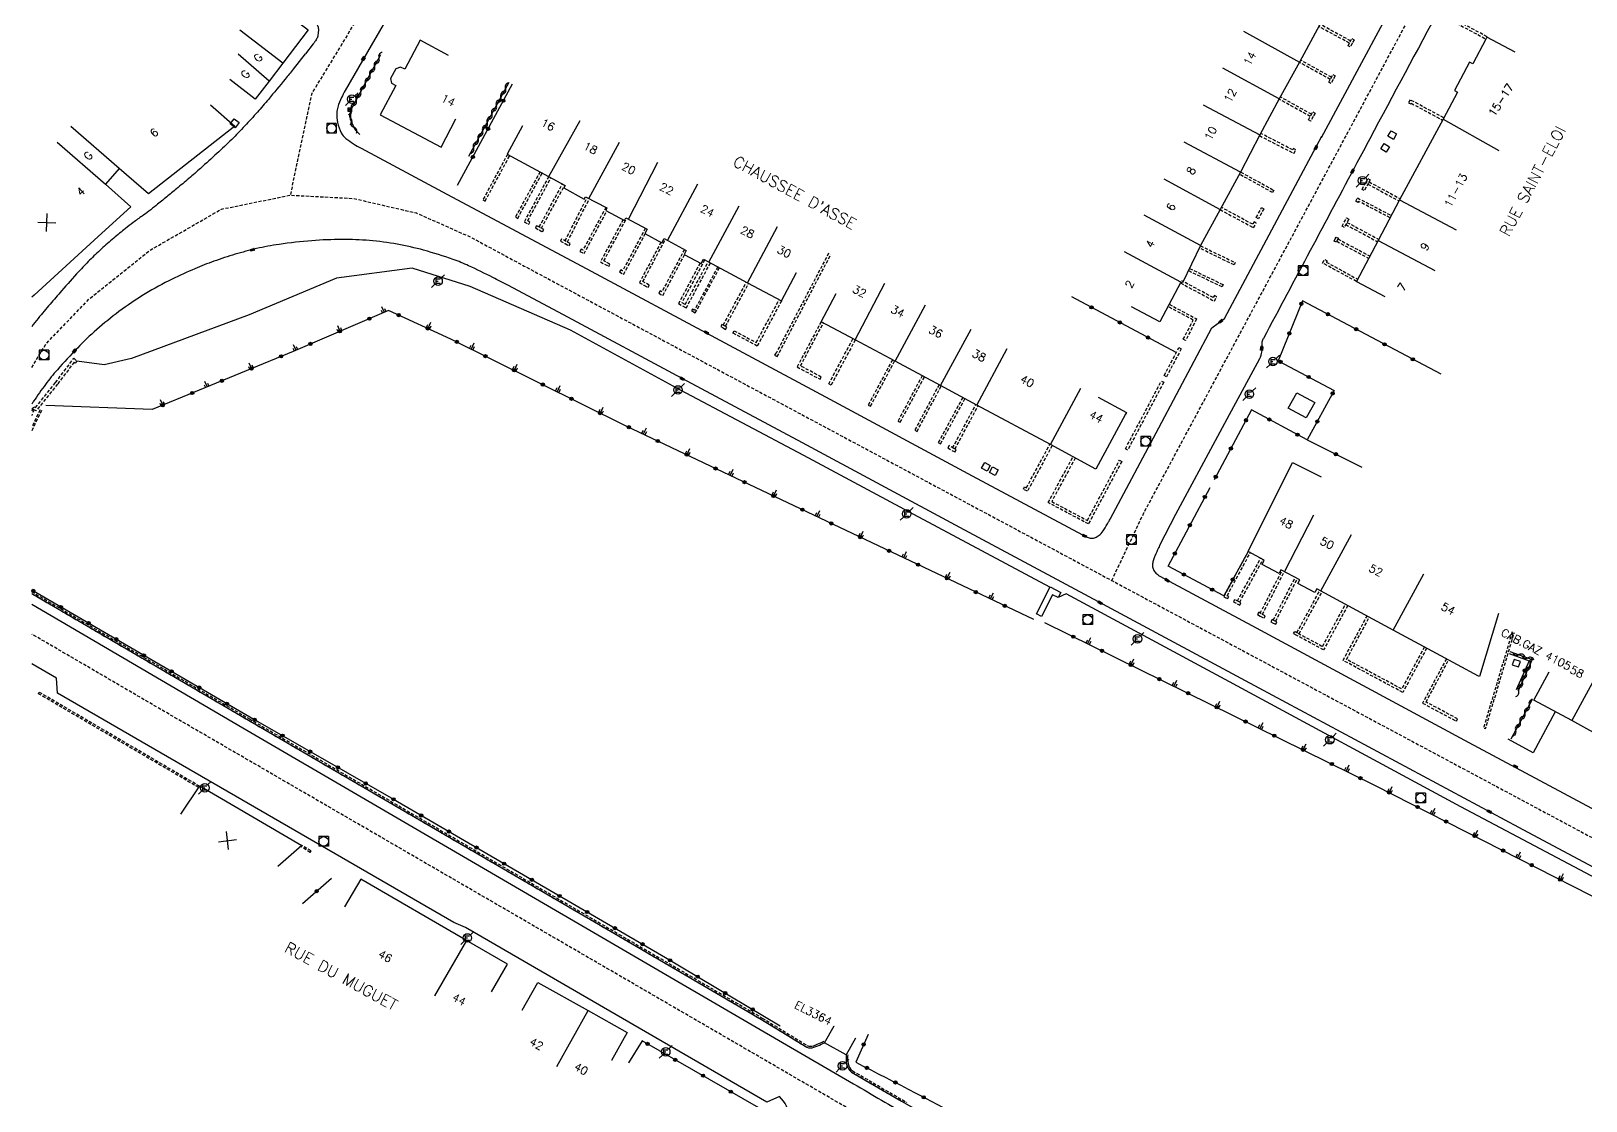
# Model space of a CAD drawing. Header units: millimetres. Extents: x 127000 to 128000, y 154000 to 154800.
# Drawn here: x 126999.9 to 127242.8, y 154162.7 to 154329.7 of the extents above; entities that cross this region are included whole.
import ezdxf
from ezdxf.enums import TextEntityAlignment as Align

# ---------------------------------------------------------------- set-up
doc = ezdxf.new("R2010")
doc.units = ezdxf.units.MM
doc.linetypes.add('DASHED', pattern=[0.75, 0.5, -0.25])
doc.layers.get('0').update_dxf_attribs({"linetype": 'CONTINUOUS'})
for name, color, linetype in [('W0001', 6, 'DASHED'), ('W0008', 7, 'CONTINUOUS'), ('W0100', 7, 'CONTINUOUS'), ('W0112', 1, 'DASHED'), ('W0120', 7, 'CONTINUOUS'), ('W0211', 2, 'CONTINUOUS'), ('W0310', 3, 'CONTINUOUS'), ('W0322', 7, 'CONTINUOUS'), ('W0330', 7, 'CONTINUOUS'), ('W0400', 7, 'CONTINUOUS'), ('W0420', 7, 'CONTINUOUS'), ('W0471', 7, 'CONTINUOUS'), ('W0984', 7, 'CONTINUOUS'), ('W0989', 7, 'CONTINUOUS'), ('W0991', 7, 'CONTINUOUS'), ('W1102', 7, 'CONTINUOUS')]:
    doc.layers.add(name, color=color, linetype=linetype)
doc.styles.get("Standard").update_dxf_attribs({"font": 'romans.shx', "width": 0.85})

# ---------------------------------------------------------------- blocks, each defined once
blk = doc.blocks.new('T471')
for p, q in [((-0.333334, 0.333334), (-0.333334, -0.333334)), ((-0.333334, 0.333334), (0.333334, 0.333334)), ((-0.333334, 0), (0, 0)), ((0.500001, 0.500001), (1.000002, 1.000002)), ((-0.500001, -0.500001), (-1.000002, -1.000002)), ((-0.333334, -0.333334), (0.333334, -0.333334))]:
    blk.add_line(p, q)
blk.add_ellipse((0, 0), major_axis=(0.471405, 0.471405), ratio=1, start_param=5.4977871438, end_param=11.780972451)
blk = doc.blocks.new('T400')
for p, q in [((-0.15, 0.3), (0.15, 0.3)), ((-0.15, -0.25), (-0.15, 0.3)), ((-0.15, 0.15), (0.15, 0.15)), ((-0.15, 0), (0.15, 0)), ((0.15, 0.3), (0.15, -0.25)), ((-0.15, -0.15), (0.15, -0.15)), ((-0.15, -0.25), (-0.15, -0.3)), ((-0.15, -0.3), (0.15, -0.3)), ((0.15, -0.3), (0.15, -0.25))]:
    blk.add_line(p, q)
blk = doc.blocks.new('T420')
for p, q in [((0.75, 0.75), (-0.75, 0.75)), ((-0.75, 0.75), (-0.75, -0.75)), ((0.75, 0.75), (0.75, -0.75)), ((0.75, -0.75), (-0.75, -0.75))]:
    blk.add_line(p, q)
blk.add_ellipse((0, 0), major_axis=(-0.53, 0.53), ratio=1, start_param=3.926991, end_param=10.210176)
blk = doc.blocks.new('t112o')
at = {"color": 0, "linetype": 'Continuous'}
for p, q in [((-0.5, 0.5), (0.5, 0.5)), ((-0.5, -0.5), (-0.5, 0.5)), ((0.5, 0.5), (0.5, -0.5)), ((0.5, -0.5), (-0.5, -0.5))]:
    blk.add_line(p, q, dxfattribs=at)
blk = doc.blocks.new('t211o')
at = {"color": 0, "linetype": 'Continuous'}
for p, q in [((-0.29, 0.5), (-0.29, 0)), ((0, 1), (0, 0)), ((0.29, 0.5), (0.29, 0))]:
    blk.add_line(p, q, dxfattribs=at)
blk = doc.blocks.new('t322o')
at = {"color": 0, "linetype": 'Continuous'}
for radius in [0.25, 0.15]:
    blk.add_circle((0, 0), radius, dxfattribs=at)
blk = doc.blocks.new('t330o')
at = {"color": 0, "linetype": 'Continuous'}
for p, q in [((0.25, -0.25), (-0.25, 0.25)), ((-0.25, -0.25), (0.25, 0.25)), ((-0.25, 0.25), (-0.25, -0.25)), ((0.25, 0.25), (-0.25, 0.25)), ((0.25, -0.25), (0.25, 0.25)), ((-0.25, -0.25), (0.25, -0.25)), ((-0.25, -0.25), (-0.25, -0.25))]:
    blk.add_line(p, q, dxfattribs=at)
blk = doc.blocks.new('t310o')
at = {"color": 0, "linetype": 'Continuous'}
for centre, start, end in [((-0.5, 0.38), 216.8699, 323.1304), ((0.5, -0.37), 36.8699, 143.1303)]:
    blk.add_arc(centre, 0.625, start, end, dxfattribs=at)
blk = doc.blocks.new('t991o')
at = {"color": 0, "linetype": 'Continuous'}
for p, q in [((-1, 1), (1, -1)), ((-1, -1), (1, 1))]:
    blk.add_line(p, q, dxfattribs=at)

msp = doc.modelspace()

# ---------------------------------------------------------------- linework, layer by layer
at = {"layer": 'W0001', "flags": 128}
for points in [[(127303.91, 154656.92), (127313, 154618.96), (127315.35, 154611.09), (127316.94, 154603.96), (127318.03, 154597.6), (127317.86, 154592.57), (127317.02, 154586.95), (127315.35, 154581.34), (127313.25, 154577.65), (127309.48, 154572.71), (127304.36, 154567.68), (127296.48, 154560.47), (127241.45, 154510.29), (127054.48, 154336.39), (127050.21, 154330.6), (127043.75, 154319.96), (127040.38, 154304.07)], [(127168.71, 154243.9), (127173.73, 154254.49), (127233.23, 154365.42), (127235.47, 154369.78), (127231.8, 154373.8), (127213.52, 154393.08), (127167.78, 154441.77)], [(127000, 154277.15), (127002.23, 154280.86), (127009.02, 154287.89), (127018.41, 154295.44), (127029.64, 154301.89), (127040.38, 154304.07), (127050.27, 154303.56), (127060.08, 154301.3), (127068.55, 154297.53), (127076.93, 154293.01), (127313.09, 154166.65)], [(127223.32, 154114.16), (127190.25, 154129.54), (127133.62, 154157.95), (127126.95, 154161.82), (127114.99, 154168.76), (127018.44, 154224.79), (127000, 154235.55)]]:
    msp.add_lwpolyline(points, dxfattribs=at)
at = {"layer": 'W0008'}
for points in [[(127201.46, 154313.09), (127216.64, 154341.41)], [(127237.98, 154223.43), (127234.52, 154217.02), (127230.63, 154219.16)]]:
    msp.add_lwpolyline(points, dxfattribs=at)
at = {"layer": 'W0008', "flags": 128}
for points in [[(127220.06, 154333.48, 0.001399), (127209.01, 154312.88, 0.000093), (127207, 154309.12, 0.000096), (127192.39, 154281.7, 0.009809), (127192.25, 154281.43, 0.140615), (127192.14, 154280.78, -0.07423), (127192.09, 154279.55, -0.003113), (127192.01, 154279.11, -0.020304), (127191.99, 154279.05, -0.023525), (127191.89, 154278.74, -0.030414), (127191.78, 154278.52), (127186.67, 154269.1), (127178.64, 154254.24), (127176.17, 154249.37, 0.01264), (127176, 154249, 0.00366), (127175.44, 154247.73, 0.028058), (127175.22, 154247.12, 0.027771), (127175.07, 154246.49, 0.112934), (127175.1, 154245.91, 0.101387), (127175.39, 154245.33, 0.040702), (127175.84, 154244.85, 0.060316), (127176.21, 154244.59), (127190.56, 154236.86), (127224.48, 154218.64), (127240.71, 154209.94), (127268.4, 154195.09)], [(127044.45, 154330.99, -0.056665), (127044.72, 154330.3, -0.081015), (127044.78, 154329.77, -0.02927), (127044.67, 154328.88, -0.085263), (127044.57, 154328.59, -0.014699), (127044.24, 154328.06, -0.021213), (127043.99, 154327.71), (127042.76, 154326.13)], [(127042.73, 154326.13), (127040.83, 154323.72, -0.00525), (127039.6, 154322.2, -0.002501), (127036.97, 154319.03, -0.007009), (127035.25, 154317.03, -0.006356), (127033.28, 154314.88, -0.009744), (127031.24, 154312.78, -0.008971), (127028.94, 154310.59, -0.004289), (127026.37, 154308.26, -0.006184), (127024.55, 154306.68, -0.001806), (127022.61, 154305.06, -0.00233), (127021.09, 154303.81, -0.002736), (127019.46, 154302.48, -0.003876), (127018.29, 154301.57, -0.013744), (127017.25, 154300.81, 0.010214), (127015.84, 154299.79, 0.007868), (127014.64, 154298.86, 0.005075), (127012.81, 154297.36, 0.011437), (127010.89, 154295.67, 0.011438), (127009.05, 154293.91, 0.009559), (127007.36, 154292.15, 0.005779), (127004.67, 154289.15, 0.005119), (127002.87, 154287.07, 0.004832), (127001.01, 154284.82, 0.007309), (127000, 154283.54)], [(127000, 154240.19), (127033, 154220.91), (127113.18, 154174.19), (127128.37, 154165.32, 0.0009), (127137.1, 154160.25, 0.0035), (127144.91, 154155.78, 0.0237), (127167.1, 154144.57, -0.0003), (127173.46, 154141.79), (127192.1, 154133.52), (127195.3, 154139.94, -0.2033), (127197.98, 154142.05, -0.0311), (127198.71, 154142.2, -0.1458), (127203.05, 154141.75), (127228.27, 154129.79, -0.0762), (127230.8, 154128.04, -0.0292), (127232.65, 154126.04), (127232.65, 154126.04)], [(127000, 154097.29), (127014.41, 154079.35, 0.2346), (127017.3, 154078.23, 0.1542), (127019.95, 154079.36), (127058.39, 154110.37), (127113.55, 154154.94), (127116.64, 154157.55, 0.164), (127118.38, 154160.01, 0.1937), (127116.8, 154163.33), (127114.82, 154162.45), (127067.77, 154189.71), (127065.92, 154190.49), (127027.51, 154212.74), (127004.02, 154226.3), (127003.89, 154228.67), (127000, 154230.92, 0.0785)]]:
    msp.add_lwpolyline(points, format="xyb", dxfattribs=at)
at = {"layer": 'W0008'}
for points in [[(127055.65, 154331.9), (127053.04, 154327.46), (127048.96, 154320.41, 0.026861), (127048.4, 154319.31, 0.020955), (127047.81, 154317.83, 0.080421), (127047.65, 154316.91, 0.049927), (127047.78, 154315.41, 0.073241), (127048.34, 154313.79, 0.110894), (127049.07, 154312.93, 0.019157), (127050.28, 154312.08, 0.020913), (127051.45, 154311.39), (127064.18, 154304.6), (127087.37, 154292.21), (127106.83, 154281.81), (127124.01, 154272.59), (127146.9, 154260.26), (127164.11, 154251.04, 0.020659), (127164.55, 154250.83, 0.014494), (127165.18, 154250.57, 0.10975), (127165.7, 154250.5, 0.096123), (127166.28, 154250.67, 0.077159), (127166.88, 154251.1, 0.058913), (127167.47, 154251.84, 0.005314), (127168.21, 154253.05, 0.011887), (127168.52, 154253.6), (127176.05, 154267.74), (127184.34, 154283.34), (127186.31, 154284.83), (127201.53, 154313.3)], [(127249.36, 154196.22), (127232.3, 154205.37), (127191.74, 154227.12), (127164.5, 154241.72), (127144.99, 154252.16), (127120.37, 154265.38), (127101.6, 154275.43), (127083.72, 154285.03), (127074.46, 154289.96, 0.00702), (127072.01, 154291.22, 0.004623), (127068.25, 154293.05, 0.027636), (127065.82, 154294.04, 0.015086), (127061.22, 154295.48, 0.024102), (127057.11, 154296.41, 0.023112), (127052.75, 154296.98, 0.021459), (127048.48, 154297.15, 0.019343), (127043.75, 154296.96, 0.01544), (127038.65, 154296.39, 0.022028), (127035.12, 154295.73, 0.014672), (127031.78, 154294.84, 0.014496), (127028.45, 154293.75, 0.01449), (127025.47, 154292.58, 0.011948), (127021.94, 154290.96, 0.024098), (127017.72, 154288.66, 0.023412), (127013.63, 154285.89, 0.019185), (127010.17, 154283.09, 0.02042), (127007.13, 154280.21, 0.012914), (127004.01, 154276.82, 0.020189), (127002.17, 154274.53, 0.010568), (127000.29, 154271.89, 0.014528), (127000, 154271.42)]]:
    msp.add_lwpolyline(points, format="xyb", dxfattribs=at)
msp.add_lwpolyline([(127160.76, 154242.02), (127160.35, 154241.25), (127159.46, 154241.69), (127157.74, 154238.29), (127156.95, 154238.68), (127159.07, 154242.91)], close=True, dxfattribs=at)
at = {"layer": 'W0100', "flags": 128}
for points in [[(127199.77, 154338.68), (127204.19, 154336.34), (127201.16, 154330.62), (127198.04, 154324.85), (127194.84, 154319.11), (127191.83, 154313.51), (127188.83, 154307.68), (127185.62, 154301.85), (127182.57, 154296.21), (127179.75, 154290.36), (127179.51, 154290.49), (127176.2, 154284.3), (127171.79, 154286.66)], [(127039.2, 154332.92), (127043.17, 154329.89), (127039.21, 154324.69), (127037.08, 154321.89), (127034.9, 154319.08), (127030.95, 154322.14)], [(127065.09, 154325.9), (127060.68, 154328.26), (127058.26, 154323.73), (127057.6, 154324.08), (127056.86, 154323.82), (127056.03, 154322.31), (127056.22, 154321.56), (127056.88, 154321.17), (127054.44, 154316.64), (127063.94, 154311.57), (127066.27, 154315.99)], [(127076.67, 154314.89), (127074.29, 154310.49), (127083.34, 154305.59), (127083.14, 154305.2), (127086.31, 154303.47), (127086.48, 154303.81), (127089.85, 154302.08), (127089.67, 154301.69), (127092.57, 154300.14), (127092.79, 154300.53), (127096.11, 154298.75), (127095.75, 154298.08), (127098.43, 154296.65), (127098.78, 154297.31), (127102.25, 154295.44), (127101.91, 154294.8), (127104.56, 154293.38), (127104.93, 154294.06), (127111.79, 154290.37), (127117.11, 154287.58), (127119.44, 154292)], [(127023.27, 154207.44), (127026.27, 154211.85), (127042.22, 154202.54), (127038.43, 154199.28), (127038.43, 154199.28)], [(127071.81, 154179.67), (127074.32, 154184), (127067.92, 154187.69), (127051.39, 154197.3), (127048.88, 154192.98), (127048.88, 154192.98)], [(127076.62, 154176.81), (127079.06, 154181.17), (127086.92, 154176.77), (127093.02, 154173.35), (127090.58, 154168.98), (127090.58, 154168.98)], [(127128.69, 154172.45), (127127.2, 154169.85), (127123.85, 154171.75), (127125.33, 154174.36), (127125.33, 154174.36)]]:
    msp.add_lwpolyline(points, dxfattribs=at)
at = {"layer": 'W0100'}
for points in [[(127231.71, 154326.39), (127227.3, 154328.74), (127227.14, 154328.44), (127225.08, 154324.59), (127224.6, 154324.84), (127224.6, 154324.84), (127222.22, 154320.42), (127222.69, 154320.15), (127220.45, 154315.96), (127213.64, 154303.36), (127210.33, 154296.99), (127206.93, 154290.59), (127211.34, 154288.24)], [(127027.92, 154318.16), (127031.75, 154314.84), (127018.25, 154304.26), (127013.65, 154308.25), (127011.52, 154305.8), (127015.46, 154302.25), (127010.38, 154297.64), (127000.38, 154288.47), (127000, 154288.13)], [(127166.58, 154272.51), (127170.98, 154270.12), (127170.86, 154269.88), (127166.19, 154261.3), (127159.14, 154265.12), (127147.64, 154271.28), (127141.95, 154274.36), (127134.89, 154278.13), (127128.6, 154281.49), (127123.31, 154284.32), (127125.67, 154288.74)], [(127229.11, 154238.75), (127226.13, 154228.9), (127225.99, 154228.98), (127219.41, 154232.51), (127212.67, 154236.15), (127206.98, 154239.23), (127200.75, 154242.63), (127200.43, 154242.04), (127197.77, 154243.46), (127198.08, 154244.04), (127195.13, 154245.55), (127194.84, 154244.99), (127192.18, 154246.43), (127192.49, 154247.06), (127190, 154248.42), (127196.94, 154262.32), (127201.42, 154260.08)], [(127266.03, 154213.88), (127263.65, 154209.48), (127257.31, 154212.91), (127251.9, 154215.78), (127246.27, 154218.9), (127240.57, 154222.03), (127234.63, 154225.25), (127237.01, 154229.65)]]:
    msp.add_lwpolyline(points, dxfattribs=at)
at = {"layer": 'W0100', "flags": 128}
for points in [[(127199.08, 154269.29), (127196.27, 154270.83), (127197.59, 154273.23), (127200.4, 154271.69)], [(127231.25, 154230.75), (127232.22, 154230.41), (127232.52, 154231.25), (127231.55, 154231.59)]]:
    msp.add_lwpolyline(points, close=True, dxfattribs=at)
at = {"layer": 'W0112'}
for p, q in [((127000.14, 154270.68), (127000, 154270.34)), ((127000.37, 154270.59), (127000, 154269.68)), ((127001.3, 154270.56), (127000, 154267.84)), ((127001.52, 154270.46), (127000, 154267.26)), ((127000, 154242.16), (127034, 154222.31)), ((127000, 154241.87), (127033.87, 154222.09)), ((127026.08, 154211.58), (127001.06, 154226.24)), ((127026.23, 154211.78), (127001.18, 154226.46)), ((127033.87, 154222.09), (127091.64, 154188.44)), ((127034, 154222.31), (127091.76, 154188.66)), ((127043.5, 154201.46), (127042.09, 154202.34)), ((127043.63, 154201.68), (127042.22, 154202.55)), ((127091.64, 154188.44), (127113.99, 154175.38)), ((127091.76, 154188.66), (127114.12, 154175.6)), ((127113.99, 154175.38), (127121.06, 154171.05)), ((127114.12, 154175.6), (127121.19, 154171.27)), ((127121.06, 154171.05), (127121.32, 154170.95)), ((127121.19, 154171.27), (127121.37, 154171.19)), ((127121.32, 154170.95), (127121.6, 154170.93)), ((127121.37, 154171.19), (127121.59, 154171.18)), ((127121.59, 154171.18), (127121.84, 154171.21)), ((127121.6, 154170.93), (127121.89, 154170.97)), ((127121.84, 154171.21), (127122.11, 154171.28)), ((127121.89, 154170.97), (127122.19, 154171.05)), ((127122.11, 154171.28), (127122.39, 154171.38)), ((127122.19, 154171.05), (127122.48, 154171.15)), ((127122.39, 154171.38), (127122.68, 154171.5)), ((127122.48, 154171.15), (127122.77, 154171.26)), ((127122.68, 154171.5), (127122.95, 154171.61)), ((127122.77, 154171.26), (127123.05, 154171.38)), ((127122.95, 154171.61), (127123.22, 154171.73)), ((127123.05, 154171.38), (127123.32, 154171.5)), ((127123.22, 154171.73), (127123.48, 154171.85)), ((127123.32, 154171.5), (127123.59, 154171.63)), ((127123.48, 154171.85), (127123.74, 154171.98)), ((127123.59, 154171.63), (127123.85, 154171.75)), ((127127.21, 154169.84), (127127.2, 154169.63)), ((127127.2, 154169.63), (127127.2, 154169.42)), ((127127.2, 154169.42), (127127.2, 154169.21)), ((127127.2, 154169.21), (127127.2, 154168.99)), ((127127.2, 154168.99), (127127.22, 154168.78)), ((127127.22, 154168.78), (127127.29, 154168.39)), ((127127.29, 154168.39), (127127.4, 154168.02)), ((127127.4, 154168.02), (127127.57, 154167.67)), ((127127.46, 154169.83), (127127.45, 154169.62)), ((127127.45, 154169.62), (127127.45, 154169.42)), ((127127.45, 154169.42), (127127.45, 154169.21)), ((127127.45, 154169.21), (127127.45, 154169.01)), ((127127.45, 154169.01), (127127.47, 154168.8)), ((127127.47, 154168.8), (127127.53, 154168.45)), ((127127.53, 154168.45), (127127.64, 154168.11)), ((127127.57, 154167.67), (127127.79, 154167.38)), ((127127.64, 154168.11), (127127.78, 154167.8)), ((127127.78, 154167.8), (127127.97, 154167.55)), ((127127.97, 154167.55), (127128.2, 154167.36)), ((127127.79, 154167.38), (127128.07, 154167.15)), ((127128.07, 154167.15), (127135.86, 154162.61)), ((127128.2, 154167.36), (127135.99, 154162.82)), ((127135.99, 154162.82), (127136.7, 154162.41))]:
    msp.add_line(p, q, dxfattribs=at)
at = {"layer": 'W0112', "flags": 128}
for points in [[(127205.82, 154327.81), (127201.04, 154330.4)], [(127206.01, 154328.16), (127201.23, 154330.75)], [(127202.82, 154322.13), (127198.02, 154324.81)], [(127203.02, 154322.48), (127198.21, 154325.16)], [(127199.7, 154316.35), (127194.82, 154319.07)], [(127199.9, 154316.7), (127195.01, 154319.42)], [(127208.88, 154306.15), (127213.74, 154303.53)], [(127079.27, 154299.11), (127082.9, 154305.82)], [(127079.62, 154298.92), (127083.26, 154305.63)], [(127083.31, 154296.95), (127086.74, 154303.67)], [(127083.67, 154296.77), (127087.1, 154303.49)], [(127208.69, 154305.8), (127213.55, 154303.18)], [(127205.25, 154299.48), (127210.23, 154296.81)], [(127205.44, 154299.83), (127210.42, 154297.16)], [(127203.83, 154296.87), (127208.85, 154294.21)], [(127204.02, 154297.23), (127209.04, 154294.56)], [(127108.02, 154283.79), (127111.62, 154290.47)], [(127108.37, 154283.6), (127111.97, 154290.28)], [(127143.84, 154264.61), (127147.46, 154271.37)], [(127144.2, 154264.42), (127147.82, 154271.18)], [(127188.32, 154240.72), (127191.95, 154247.35)], [(127188.68, 154240.52), (127192.3, 154247.16)], [(127191.88, 154238.8), (127195.3, 154245.46)], [(127192.24, 154238.61), (127195.66, 154245.28)], [(127193.93, 154237.72), (127197.36, 154244.41)], [(127194.29, 154237.53), (127197.72, 154244.22)], [(127197.61, 154235.78), (127201.22, 154242.38)], [(127197.96, 154235.59), (127201.57, 154242.18)], [(127231.25, 154235.87), (127226.76, 154220.89), (127226.76, 154220.89), (127227.08, 154220.79), (127231.58, 154235.77)]]:
    msp.add_lwpolyline(points, dxfattribs=at)
at = {"layer": 'W0112'}
for points in [[(127227.33, 154328.81), (127222.09, 154331.62), (127221.9, 154331.26), (127227.15, 154328.46)], [(127220.55, 154316.15), (127215.3, 154318.97), (127215.04, 154318.5), (127215.4, 154318.31), (127215.46, 154318.43), (127220.36, 154315.8)], [(127191.76, 154313.37), (127197.15, 154310.6), (127197.43, 154311.16), (127197.08, 154311.34), (127196.98, 154311.14), (127191.94, 154313.73)], [(127074.33, 154310.47), (127070.47, 154303.34), (127070.82, 154303.15), (127074.68, 154310.28)], [(127079.4, 154307.73), (127075.55, 154300.64), (127075.91, 154300.45), (127079.75, 154307.54)], [(127080.76, 154306.99), (127076.93, 154299.91), (127077.63, 154299.52), (127077.82, 154299.87), (127077.47, 154300.07), (127081.11, 154306.8)], [(127188.84, 154307.68), (127194.02, 154304.83), (127193.83, 154304.48), (127188.65, 154307.33)], [(127212.18, 154300.54), (127207.25, 154303.11), (127207.16, 154302.94), (127206.8, 154303.12), (127207.07, 154303.65), (127212.36, 154300.9)], [(127089.68, 154302.17), (127086.11, 154295.49), (127085.83, 154295.65), (127085.64, 154295.29), (127086.28, 154294.95), (127089.83, 154301.6)], [(127185.61, 154301.82), (127190.86, 154298.98), (127191.27, 154299.7), (127190.92, 154299.9), (127190.71, 154299.52), (127185.8, 154302.18)], [(127092.36, 154300.25), (127088.83, 154293.65), (127089.47, 154293.3), (127090.12, 154292.96), (127090.3, 154293.31), (127089.66, 154293.65), (127089.37, 154293.81), (127092.92, 154300.46)], [(127095.84, 154298.89), (127092.3, 154292.26), (127092, 154292.43), (127091.81, 154292.08), (127092.46, 154291.71), (127095.83, 154298.04)], [(127098.29, 154296.73), (127094.92, 154290.41), (127095.63, 154290.01), (127096.27, 154289.67), (127096.45, 154290.02), (127095.82, 154290.36), (127095.46, 154290.57), (127098.99, 154297.2)], [(127182.55, 154296.17), (127188, 154293.54), (127187.82, 154293.18), (127182.38, 154295.81)], [(127101.96, 154295.6), (127098.42, 154288.96), (127098.14, 154289.13), (127097.93, 154288.78), (127098.58, 154288.41), (127101.97, 154294.77)], [(127105.11, 154293.96), (127101.56, 154287.3), (127102.07, 154287.01), (127105.66, 154293.67)], [(127124.47, 154295), (127116.27, 154279.4), (127116.22, 154279.43), (127116.04, 154279.07), (127116.44, 154278.87), (127124.82, 154294.81)], [(127206.93, 154290.59), (127201.64, 154293.48), (127201.98, 154294.04), (127202.32, 154293.83), (127202.2, 154293.63), (127207.12, 154290.94)], [(127104.4, 154293.47), (127101.03, 154287.15), (127102.23, 154286.45), (127106.01, 154293.48)], [(127107.16, 154292.87), (127103.52, 154286.1), (127103.5, 154286.11), (127103.23, 154286.28), (127103.07, 154286.02), (127103.35, 154285.85), (127103.64, 154285.69), (127107.42, 154292.72)], [(127180.85, 154292.63), (127186.1, 154290.1), (127185.93, 154289.74), (127180.68, 154292.27)], [(127179.44, 154290.36), (127184.73, 154287.53), (127185.09, 154288.2), (127184.73, 154288.39), (127184.56, 154288.07), (127179.63, 154290.71)], [(127117.11, 154287.58), (127113.33, 154280.52), (127109.52, 154282.55), (127109.71, 154282.91), (127113.16, 154281.06), (127116.76, 154287.76)], [(127177.67, 154287.04), (127181.96, 154284.74), (127180.23, 154281.4), (127179.87, 154281.58), (127181.43, 154284.58), (127177.48, 154286.69)], [(127123.31, 154284.32), (127119.55, 154277.26), (127123.14, 154275.32), (127123.33, 154275.68), (127120.09, 154277.42), (127123.66, 154284.13)], [(127128.63, 154281.48), (127124.85, 154274.41), (127124.5, 154274.6), (127128.28, 154281.66)], [(127134.44, 154278.37), (127130.66, 154271.3), (127131.02, 154271.12), (127134.79, 154278.18)], [(127139.09, 154275.89), (127135.31, 154268.81), (127135.66, 154268.62), (127139.44, 154275.7)], [(127141.73, 154274.48), (127137.93, 154267.38), (127138.28, 154267.19), (127142.08, 154274.29)], [(127145.42, 154272.48), (127141.61, 154265.45), (127141.96, 154265.26), (127145.77, 154272.29)], [(127159.39, 154264.98), (127155.54, 154257.86), (127154.89, 154258.18), (127155.07, 154258.53), (127155.37, 154258.39), (127159.04, 154265.17)], [(127162.99, 154263.03), (127159.32, 154256.24), (127164.89, 154253.28), (127169.9, 154262.69), (127170.26, 154262.5), (127165.06, 154252.74), (127158.77, 154256.07), (127162.64, 154263.22)], [(127189.98, 154248.43), (127186.19, 154241.37), (127186.78, 154241.06), (127186.97, 154241.42), (127186.73, 154241.54), (127190.33, 154248.24)], [(127205.56, 154240), (127201.78, 154233.08), (127197.59, 154235.33), (127197.09, 154235.62), (127197.29, 154235.97), (127197.79, 154235.68), (127201.62, 154233.62), (127205.21, 154240.19)], [(127217.88, 154233.34), (127214.15, 154226.43), (127204.83, 154231.44), (127208.57, 154238.36)], [(127217.53, 154233.53), (127213.98, 154226.97), (127205.37, 154231.6), (127208.93, 154238.17)], [(127220.96, 154231.68), (127217.25, 154224.76), (127222.53, 154221.95), (127222.72, 154222.31), (127217.79, 154224.93), (127221.31, 154231.49)], [(127001.06, 154226.24), (127001.18, 154226.46)], [(127026.08, 154211.58), (127026.23, 154211.78)], [(127042.09, 154202.34), (127042.22, 154202.55)], [(127043.5, 154201.46), (127043.63, 154201.68)]]:
    msp.add_lwpolyline(points, dxfattribs=at)
for points in [[(127205.6, 154327.41), (127205.92, 154327.99), (127206.22, 154328.53), (127206.57, 154328.33), (127206.27, 154327.8), (127205.96, 154327.22)], [(127202.59, 154321.7), (127202.92, 154322.31), (127203.23, 154322.89), (127203.58, 154322.7), (127203.27, 154322.12), (127202.94, 154321.51)], [(127199.42, 154315.81), (127199.8, 154316.52), (127200.11, 154317.09), (127200.46, 154316.89), (127200.15, 154316.33), (127199.77, 154315.62)], [(127208.15, 154304.79), (127207.8, 154304.98), (127208.44, 154306.17), (127208.7, 154306.65), (127209.05, 154306.46), (127208.79, 154305.97)], [(127191.25, 154300.59), (127192.11, 154302.14), (127192.46, 154301.95), (127191.6, 154300.39)], [(127079.98, 154298.73), (127079.44, 154299.01), (127078.87, 154299.32), (127078.68, 154298.97), (127079.25, 154298.66), (127079.79, 154298.37)], [(127205.72, 154300.33), (127205.35, 154299.65), (127205.03, 154299.04), (127204.67, 154299.22), (127205, 154299.84), (127205.37, 154300.52)], [(127084.13, 154296.51), (127083.49, 154296.86), (127082.77, 154297.25), (127082.58, 154296.9), (127083.3, 154296.51), (127083.94, 154296.16)], [(127204.09, 154297.35), (127203.92, 154297.05), (127203.78, 154296.74), (127203.42, 154296.9), (127203.57, 154297.23), (127203.73, 154297.54)], [(127108.59, 154283.47), (127108.2, 154283.69), (127107.82, 154283.9), (127107.62, 154283.55), (127108, 154283.34), (127108.39, 154283.12)], [(127176.9, 154275.92), (127179.2, 154280.28), (127179.56, 154280.09), (127177.25, 154275.73)], [(127007.05, 154278.15), (127006.78, 154277.86), (127006.63, 154278), (127004.03, 154274.57), (127000.69, 154270.41), (127000.14, 154270.68), (127000.31, 154271.04), (127000.58, 154270.91), (127003.72, 154274.81), (127006.58, 154278.6)], [(127170.83, 154264.46), (127176.45, 154275.05), (127176.81, 154274.87), (127171.18, 154264.27)], [(127144.41, 154264.36), (127144.02, 154264.52), (127143.3, 154264.97), (127143.09, 154264.63), (127143.84, 154264.16), (127144.26, 154263.99)], [(127188.87, 154240.41), (127188.5, 154240.62), (127187.89, 154240.93), (127187.71, 154240.57), (127188.31, 154240.27), (127188.68, 154240.06)], [(127192.67, 154238.39), (127192.06, 154238.7), (127191.69, 154238.94), (127191.48, 154238.6), (127191.86, 154238.36), (127192.49, 154238.03)], [(127194.49, 154237.44), (127194.11, 154237.62), (127193.76, 154237.82), (127193.57, 154237.48), (127193.92, 154237.27), (127194.31, 154237.08)]]:
    msp.add_lwpolyline(points, close=True, dxfattribs=at)
at = {"layer": 'W0120', "flags": 128}
msp.add_lwpolyline([(127000.14, 154270.68), (127000, 154270.76)], dxfattribs=at)
at = {"layer": 'W0211', "flags": 128}
for points in [[(127159.03, 154242.89), (127137.79, 154254.2), (127120.6, 154263.43), (127101.36, 154273.63), (127084.15, 154282.97), (127068.5, 154289.8), (127059.41, 154292.66), (127047.6, 154291.14), (127033.98, 154285.37), (127015.59, 154278.58), (127011.34, 154277.57), (127007.05, 154278.15)], [(127018.83, 154270.6), (127002.23, 154271.25)], [(127000, 154241.87), (127033.87, 154222.09), (127091.64, 154188.44), (127113.99, 154175.38), (127121.06, 154171.05), (127121.06, 154171.05)]]:
    msp.add_lwpolyline(points, dxfattribs=at)
at = {"layer": 'W0211'}
msp.add_lwpolyline([(127307.11, 154163.39), (127294.16, 154170.71), (127275.46, 154180.72), (127272.94, 154181.73), (127248.91, 154195), (127223.2, 154208.55), (127186.42, 154228.44), (127161.59, 154241.85), (127160.35, 154241.25)], dxfattribs=at)
at = {"layer": 'W0211', "flags": 128}
msp.add_lwpolyline([(127128.07, 154167.15), (127135.86, 154162.61), (127145.94, 154156.87, 0.0175), (127160.54, 154149.16, 0.0075), (127169.22, 154145.19, 0.0014), (127181.63, 154139.74), (127181.63, 154139.74)], format="xyb", dxfattribs=at)
at = {"layer": 'W0310', "flags": 128}
for points in [[(127051.27, 154313.55), (127050.5, 154314.28), (127049.81, 154315.89), (127049.95, 154317.54), (127054.55, 154326.03)], [(127068.3, 154310.16), (127074.56, 154321.72)], [(127230.88, 154232.84), (127234.36, 154231.58), (127232.19, 154226.7)], [(127231.07, 154219.19), (127234.41, 154225.36)]]:
    msp.add_lwpolyline(points, dxfattribs=at)
at = {"layer": 'W0322', "flags": 128}
for points in [[(127066.53, 154305.63), (127075.09, 154321.43)], [(127178.78, 154279.49), (127162.47, 154288.2)], [(127220.14, 154276.1), (127198.51, 154287.59), (127194.7, 154278.22), (127203.43, 154273.55), (127199.24, 154265.85), (127190.54, 154270.55), (127184.69, 154259.64)], [(127156.51, 154237.81), (127092.87, 154268.03), (127065.49, 154281.61), (127055.73, 154286.08), (127040.84, 154279.69), (127018.83, 154270.6)], [(127179.16, 154279.29), (127179.14, 154279.3)], [(127199.24, 154265.85), (127207.77, 154261.59)], [(127190, 154248.42), (127189.98, 154248.43), (127186.18, 154241.5), (127177.51, 154246.17), (127184.05, 154258.45)], [(127000, 154242.44), (127035.32, 154221.88), (127056.49, 154209.76), (127098.99, 154185.04), (127116.92, 154174.38), (127116.92, 154174.38)], [(127158.2, 154237.35), (127209.85, 154211.92), (127249.12, 154191.91), (127267.87, 154182.34), (127305.79, 154162.71)], [(127230.76, 154232.51), (127233.89, 154231.38), (127231.87, 154226.84)], [(127042.31, 154193.48), (127046.85, 154197.42), (127046.85, 154197.42)], [(127090.54, 154156.27), (127099.35, 154145.37), (127114.74, 154157.82), (127113.95, 154161.39), (127095.36, 154172.03), (127093.23, 154168.58), (127093.23, 154168.58)]]:
    msp.add_lwpolyline(points, dxfattribs=at)
msp.add_lwpolyline([(127130.63, 154173.03), (127128.71, 154168.69, -0.0105), (127147.35, 154158.88, 0.0311), (127168.8, 154147.52), (127179.54, 154143.13), (127179.54, 154143.13)], format="xyb", dxfattribs=at)
at = {"layer": 'W1102', "flags": 128}
for points in [[(127039.21, 154324.69), (127032.49, 154329.81)], [(127189.27, 154329.66), (127198.04, 154324.85)], [(127037.08, 154321.89), (127032.23, 154326.08)], [(127194.84, 154319.11), (127186.07, 154323.92)], [(127182.98, 154318.16), (127191.83, 154313.51)], [(127080.76, 154306.99), (127085.65, 154315.72)], [(127220.45, 154315.96), (127229.18, 154311.03)], [(127013.65, 154308.25), (127006.1, 154314.81)], [(127003.97, 154312.36), (127011.52, 154305.8)], [(127087, 154303.54), (127091.8, 154312.37)], [(127188.83, 154307.68), (127180.01, 154312.37)], [(127093.23, 154300.3), (127097.8, 154309.25)], [(127176.85, 154306.64), (127185.62, 154301.85)], [(127099.32, 154297.01), (127104.06, 154305.83)], [(127105.74, 154293.63), (127110.48, 154302.43)], [(127213.64, 154303.36), (127222.48, 154298.67)], [(127111.79, 154290.37), (127116.49, 154299.2)], [(127182.57, 154296.21), (127173.75, 154300.93)], [(127210.33, 154296.99), (127219.18, 154292.33)], [(127179.51, 154290.49), (127170.69, 154295.2)], [(127128.6, 154281.49), (127133.28, 154290.35)], [(127134.89, 154278.13), (127139.61, 154286.96)], [(127141.95, 154274.36), (127146.72, 154283.17)], [(127147.64, 154271.28), (127152.36, 154280.11)], [(127159.14, 154265.12), (127163.87, 154273.94)], [(127195.68, 154245.27), (127200.24, 154254.17)], [(127201.33, 154242.31), (127206.13, 154251.09)], [(127212.67, 154236.15), (127217.43, 154244.95)], [(127245.36, 154230.83), (127240.57, 154222.03)], [(127067.92, 154187.69), (127062.9, 154179.04), (127062.9, 154179.04)], [(127082.03, 154168.05), (127086.92, 154176.77), (127086.92, 154176.77)]]:
    msp.add_lwpolyline(points, dxfattribs=at)

# ---------------------------------------------------------------- block references
at = {"layer": 'W0112'}
for p, rotation in [((127031.7, 154315.3), 52.93640032253425), ((127212.52, 154313.46), 240.9112803678019), ((127211.41, 154311.46), 239.0032014393063), ((127149.04, 154261.66), 330.5769538454579), ((127150.28, 154260.97), 331.4852824920189)]:
    msp.add_blockref('t112o', p, dxfattribs=dict(at, rotation=rotation))
at = {"layer": 'W0211'}
for p, rotation in [((127055.04, 154285.78), 23.24054719336307), ((127061.86, 154283.27), 335.4136143651097), ((127048.14, 154282.82), 23.24054719341156), ((127041.25, 154279.86), 23.24054719336572), ((127068.64, 154280.05), 333.6123206139055), ((127034.32, 154276.99), 22.42920165057494), ((127075.35, 154276.72), 333.612320613876), ((127027.39, 154274.13), 22.42920165056568), ((127082.07, 154273.39), 333.61232061383), ((127020.46, 154271.27), 22.42920165054131), ((127088.79, 154270.05), 333.6123206138662), ((127095.53, 154266.77), 334.5977281179776), ((127102.31, 154263.55), 334.5977281180027), ((127109.08, 154260.33), 334.5977281180139), ((127115.86, 154257.11), 334.5977281180213), ((127122.63, 154253.9), 334.5977281180154), ((127129.41, 154250.68), 334.5977281180207), ((127136.18, 154247.46), 334.597728117997), ((127142.96, 154244.25), 334.5977281179991), ((127149.73, 154241.03), 334.5977281179951), ((127164.93, 154234.04), 333.7794639506493), ((127171.66, 154230.73), 333.7794639507187), ((127178.39, 154227.41), 333.7794639506405), ((127185.11, 154224.1), 333.7794639506605), ((127191.84, 154220.79), 333.7794639507961), ((127198.57, 154217.47), 333.7794639507615), ((127205.3, 154214.16), 333.7794639507213), ((127212.01, 154210.82), 333.0027512311479), ((127218.7, 154207.41), 333.0027512311615), ((127225.38, 154204.01), 333.0027512311199), ((127232.06, 154200.6), 333.0027512311709), ((127238.74, 154197.2), 333.0027512309599)]:
    msp.add_blockref('t211o', p, dxfattribs=dict(at, rotation=rotation))
at = {"layer": 'W0310'}
for p, rotation in [((127054.25, 154325.48), 61.5322046356108), ((127052.82, 154322.84), 61.5322046356108), ((127053.54, 154324.16), 61.5322046356108), ((127051.39, 154320.2), 61.5322046356108), ((127052.11, 154321.52), 61.5322046356108), ((127074.01, 154320.71), 61.57240724615734), ((127049.96, 154317.57), 61.5322046356108), ((127050.68, 154318.89), 61.5322046356108), ((127072.58, 154318.07), 61.57240724615734), ((127073.3, 154319.39), 61.57240724615734), ((127049.83, 154316.08), 85.45076761420596), ((127050.33, 154314.68), 113.0156836312204), ((127071.16, 154315.44), 61.57240724615734), ((127071.87, 154316.76), 61.57240724615734), ((127069.73, 154312.8), 61.57240724615734), ((127070.44, 154314.12), 61.57240724615734), ((127069.01, 154311.48), 61.57240724615734), ((127232.29, 154232.33), 340.0651829193397), ((127233.7, 154231.82), 340.0651829193397), ((127234.04, 154230.85), 246.0017053044785), ((127232.82, 154228.11), 246.0017053044785), ((127233.43, 154229.48), 246.0017053044785), ((127232.21, 154226.74), 246.0017053044785), ((127233.21, 154223.15), 61.59668845324322), ((127233.93, 154224.47), 61.59668845324322), ((127231.79, 154220.51), 61.59668845324322), ((127232.5, 154221.83), 61.59668845324322)]:
    msp.add_blockref('t310o', p, dxfattribs=dict(at, rotation=rotation))
at = {"layer": 'W0322'}
for p, rotation in [((127073.67, 154318.82), 61.57240724614884), ((127071.29, 154314.43), 61.57240724614884), ((127068.91, 154310.03), 61.57240724614884), ((127165.55, 154286.56), 151.8786148923504), ((127198.32, 154287.12), 247.8715289551847), ((127052.74, 154284.79), 203.2405471933996), ((127057.32, 154285.35), 155.4136143651204), ((127169.96, 154284.2), 151.8786148923504), ((127202.47, 154285.48), 152.0305115133112), ((127048.14, 154282.82), 203.2405471933996), ((127061.86, 154283.27), 155.4136143651204), ((127174.37, 154281.84), 151.8786148923504), ((127196.43, 154282.49), 247.8715289551847), ((127206.89, 154283.14), 152.0305115133112), ((127038.94, 154278.9), 202.4292016505682), ((127043.55, 154280.85), 203.2405471933996), ((127066.4, 154281.17), 153.6123206156838), ((127070.87, 154278.94), 153.6123206156838), ((127211.31, 154280.79), 152.0305115133112), ((127034.32, 154276.99), 202.4292016505682), ((127075.35, 154276.72), 153.6123206156838), ((127195.05, 154278.04), 331.8535619424694), ((127215.72, 154278.45), 152.0305115133112), ((127029.7, 154275.09), 202.4292016505682), ((127079.83, 154274.5), 153.6123206156838), ((127199.46, 154275.68), 331.8535619424694), ((127025.08, 154273.18), 202.4292016505682), ((127084.31, 154272.28), 153.6123206156838), ((127203.2, 154273.12), 241.4269448646918), ((127020.46, 154271.27), 202.4292016505682), ((127088.79, 154270.05), 153.6123206156838), ((127093.27, 154267.84), 154.5977281172094), ((127189.67, 154268.93), 241.7864113162712), ((127193.32, 154269.05), 151.6358219504597), ((127197.72, 154266.67), 151.6358219504597), ((127200.81, 154268.73), 241.4269448646918), ((127097.79, 154265.69), 154.5977281172094), ((127187.31, 154264.52), 241.7864113162712), ((127102.31, 154263.55), 154.5977281172094), ((127203.71, 154263.62), 333.4655461616362), ((127106.82, 154261.4), 154.5977281172094), ((127184.95, 154260.11), 241.7864113162712), ((127111.34, 154259.26), 154.5977281172094), ((127115.86, 154257.11), 154.5977281172094), ((127120.37, 154254.97), 154.5977281172094), ((127183.25, 154256.95), 61.9630667979494), ((127124.89, 154252.82), 154.5977281172094), ((127180.9, 154252.54), 61.9630667979494), ((127129.41, 154250.68), 154.5977281172094), ((127133.92, 154248.54), 154.5977281172094), ((127178.55, 154248.12), 61.9630667979494), ((127138.44, 154246.39), 154.5977281172094), ((127179.96, 154244.85), 151.6903219614852), ((127142.96, 154244.25), 154.5977281172094), ((127184.37, 154242.48), 151.6903219614852), ((127187.59, 154244.07), 241.3231854796169), ((127000.25, 154242.29), 329.8029381885648), ((127147.47, 154242.1), 154.5977281172094), ((127004.57, 154239.78), 329.8029381885648), ((127151.99, 154239.96), 154.5977281172094), ((127008.89, 154237.26), 329.8029381885648), ((127162.69, 154235.15), 333.7794639506785), ((127013.21, 154234.75), 329.8029381885648), ((127167.17, 154232.94), 333.7794639506785), ((127017.53, 154232.23), 329.8029381885648), ((127171.66, 154230.73), 333.7794639506785), ((127021.86, 154229.72), 329.8029381885648), ((127176.14, 154228.52), 333.7794639506785), ((127233.21, 154229.85), 246.0017053042515), ((127026.18, 154227.2), 329.8029381885648), ((127180.63, 154226.31), 333.7794639506785), ((127030.5, 154224.69), 329.8029381885648), ((127185.11, 154224.1), 333.7794639506785), ((127034.82, 154222.17), 329.8029381885648), ((127189.6, 154221.89), 333.7794639506785), ((127039.16, 154219.69), 330.2050713973523), ((127194.09, 154219.68), 333.7794639506785), ((127043.5, 154217.2), 330.2050713973523), ((127198.57, 154217.47), 333.7794639506785), ((127047.84, 154214.72), 330.2050713973523), ((127203.06, 154215.26), 333.7794639506785), ((127052.17, 154212.23), 330.2050713973523), ((127207.54, 154213.05), 333.7794639506785), ((127212.01, 154210.82), 333.0027512311141), ((127056.51, 154209.75), 329.8111616542573), ((127216.47, 154208.55), 333.0027512311141), ((127060.84, 154207.23), 329.8111616542573), ((127220.92, 154206.28), 333.0027512311141), ((127065.16, 154204.72), 329.8111616542573), ((127225.38, 154204.01), 333.0027512311141), ((127069.48, 154202.21), 329.8111616542573), ((127229.83, 154201.74), 333.0027512311141), ((127073.8, 154199.69), 329.8111616542573), ((127234.29, 154199.47), 333.0027512311141), ((127078.12, 154197.18), 329.8111616542573), ((127238.74, 154197.2), 333.0027512311141), ((127044.52, 154195.4), 40.96711221024911), ((127082.44, 154194.66), 329.8111616542573), ((127086.77, 154192.15), 329.8111616542573), ((127091.09, 154189.63), 329.8111616542573), ((127095.41, 154187.12), 329.8111616542573), ((127099.73, 154184.6), 329.2845519809638), ((127104.03, 154182.05), 329.2845519809638), ((127108.33, 154179.49), 329.2845519809638), ((127112.62, 154176.94), 329.2845519809638), ((127096.18, 154171.56), 150.2157318389499), ((127129.95, 154171.48), 246.230403402212), ((127100.52, 154169.07), 150.2157318389499), ((127130.45, 154167.81), 333.2293303461755), ((127104.86, 154166.59), 150.2157318389499), ((127134.91, 154165.54), 332.6579085677841), ((127109.2, 154164.1), 150.2157318389499), ((127139.33, 154163.22), 332.0864867893928)]:
    msp.add_blockref('t322o', p, dxfattribs=dict(at, rotation=rotation))
at = {"layer": 'W0330'}
msp.add_blockref('t330o', (127049.64, 154317.43), dxfattribs=at)
at = {"layer": 'W0400'}
for p, rotation in [((127051.82, 154325.37), 148.4381222151923), ((127200.57, 154311.47), 152.2598233185846), ((127206.3, 154307.81), 151.895442730221), ((127034.48, 154295.54), 106.2278391305303), ((127185.73, 154284.38), 128.0339493255384), ((127105.44, 154282.59), 60.71154084841874), ((127006.67, 154279.74), 135.3987899547315), ((127192.12, 154280.14), 174.2302843112087), ((127101.6, 154275.43), 241.8039872385346), ((127164.44, 154250.87), 242.6172165102144), ((127177.34, 154243.95), 240.5427943073716), ((127166.86, 154240.44), 241.5498441033057), ((127231.73, 154214.87), 242.5395123554255), ((127227.69, 154207.83), 61.92028141594397)]:
    msp.add_blockref('T400', p, dxfattribs=dict(at, rotation=rotation))
at = {"layer": 'W0420'}
for p in [(127046.83, 154314.52), (127198.59, 154292.3), (127001.92, 154279.1), (127173.98, 154265.62), (127171.77, 154250.3), (127164.93, 154237.78), (127216.94, 154209.94)]:
    msp.add_blockref('T420', p, dxfattribs=at)
at = {"layer": 'W0420', "rotation": 0.009719999999960925}
msp.add_blockref('T420', (127045.6, 154203.17), dxfattribs=at)
at = {"layer": 'W0471'}
for p in [(127049.99, 154319.06), (127207.87, 154306.34), (127063.47, 154290.66), (127193.88, 154278.09), (127100.95, 154273.66), (127190.19, 154273.01), (127136.67, 154254.31), (127172.71, 154234.79), (127202.77, 154219.05)]:
    msp.add_blockref('T471', p, dxfattribs=at)
at = {"layer": 'W0471', "rotation": 0.009719999999960925}
for p in [(127027.03, 154211.54), (127068.05, 154188.1), (127099.03, 154170.31), (127126.63, 154168.14)]:
    msp.add_blockref('T471', p, dxfattribs=at)
at = {"layer": 'W0991'}
for p, rotation in [((127002.38, 154299.8), 42.48256555160072), ((127030.59, 154203.3), 52.02761433724012)]:
    msp.add_blockref('t991o', p, dxfattribs=dict(at, rotation=rotation))

# ---------------------------------------------------------------- texts
at = {"layer": 'W0984'}
for s, rotation, p in [('CAB.GAZ 4105', 332.5846, (127235, 154233.15)), ('EL3364', 333.1403, (127122.08, 154176.38))]:
    msp.add_text(s, height=1.25, rotation=rotation, dxfattribs=at).set_placement(p, align=Align.MIDDLE)
at = {"layer": 'W0989'}
for s, rotation, p in [('RUE SAINT-ELOI', 61.8979, (127234.43, 154306.27)), ("CHAUSSEE D'ASSE", 331.6711, (127119.21, 154304.47)), ('RUE DU MUGUET', 331.4319, (127048.35, 154182.12))]:
    msp.add_text(s, height=1.75, rotation=rotation, dxfattribs=at).set_placement(p, align=Align.MIDDLE)
at = {"layer": 'W0991'}
for s, rotation, p in [('G', 52.2701, (127035.37, 154325.52)), ('14', 61.8394, (127190.26, 154325.4)), ('G', 52.2701, (127033.37, 154322.95)), ('12', 61.8394, (127187.21, 154319.65)), ('14', 332.5846, (127065.06, 154318.88)), ('16', 332.5846, (127080.64, 154315.06)), ('6', 38.2305, (127019.13, 154313.84)), ('10', 61.8394, (127184.15, 154313.73)), ('G', 48.473, (127008.82, 154310.23)), ('18', 332.5846, (127087.29, 154311.41)), ('20', 332.5846, (127093.25, 154308.24)), ('8', 61.8394, (127181.1, 154307.89)), ('22', 332.5846, (127099.18, 154305.06)), ('11-13', 61.8394, (127222.44, 154304.83)), ('4', 42.0978, (127007.65, 154304.64)), ('24', 332.5846, (127105.55, 154301.62)), ('6', 61.8394, (127177.95, 154302.23)), ('28', 332.5846, (127111.8, 154298.3)), ('30', 332.5846, (127117.54, 154295.24)), ('4', 61.8394, (127174.72, 154296.48)), ('32', 332.5846, (127129.31, 154289.06)), ('2', 61.8394, (127171.48, 154290.19)), ('34', 332.5846, (127135.29, 154285.91)), ('36', 332.5846, (127141.22, 154282.73)), ('38', 332.5846, (127147.98, 154279.03)), ('40', 332.5846, (127155.5, 154275.02)), ('44', 332.5846, (127166.27, 154269.48)), ('48', 332.5846, (127195.95, 154252.94)), ('50', 332.5846, (127202.34, 154249.73)), ('52', 332.5846, (127209.97, 154245.49)), ('54', 332.5846, (127221.25, 154239.5)), ('58', 332.5846, (127241.37, 154229.65)), ('46', 329.823, (127055.22, 154185.25)), ('44', 330.5655, (127066.76, 154178.5)), ('42', 330.7913, (127078.84, 154171.55)), ('40', 330.6808, (127085.81, 154167.65))]:
    msp.add_text(s, height=1.25, rotation=rotation, dxfattribs=at).set_placement(p, align=Align.MIDDLE)
for s, p in [('15-17', (127228.49, 154316.2)), ('9', (127217.84, 154295.25)), ('7', (127214.29, 154288.93))]:
    msp.add_text(s, height=1.25, rotation=57.3005, dxfattribs=at).set_placement(p)

doc.saveas('drawing.dxf')
